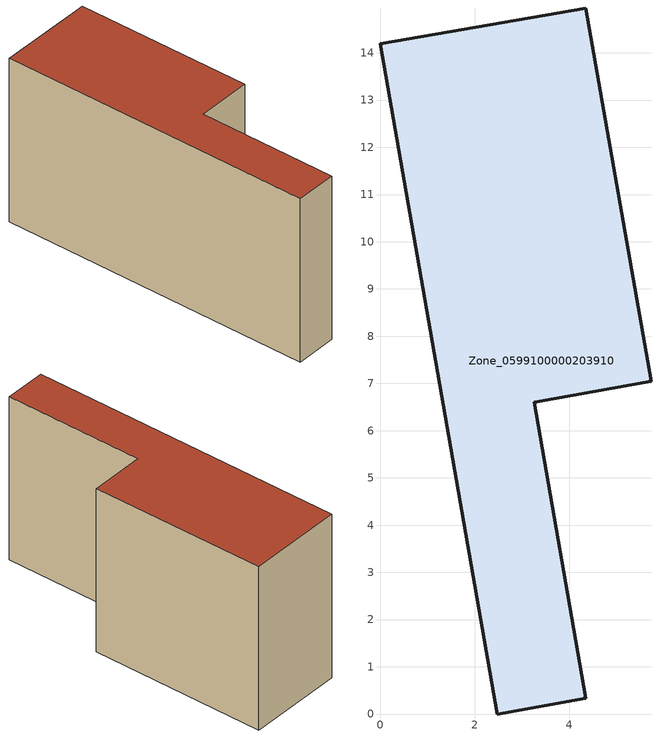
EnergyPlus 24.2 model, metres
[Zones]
Zone_0599100000203910
 floor ground (C_G): 0,14.19 4.35,14.95 5.74,7.04 3.26,6.6 4.35,0.33 2.48,0 z0
 wall outside (C_F): 2.48,0 4.35,0.33 3.26,6.6 5.74,7.04 4.35,14.95 0,14.19 2.48,0 z0:7.7
 roof outside (C_R): 4.35,14.95 0,14.19 2.48,0 4.35,0.33 3.26,6.6 5.74,7.04 z7.7
[BUILDING]
Pand.0599100000203910: North Axis=0; Terrain=City; Loads Convergence Tolerance Value=0.04; Temperature Convergence Tolerance Value=0.4; Solar Distribution=FullExterior; Maximum Number of Warmup Days=25; Minimum Number of Warmup Days=1
[Site:Location]
Rotterdam.The.Hague.AP_ZH_NLD Design_Conditions: Latitude=51.96; Longitude=4.45; Time Zone=1; Elevation=-4.5
[SITE:GROUNDTEMPERATURE:BUILDINGSURFACE]
18, 18, 18, 18, 18, 18, 18, 18, 18, 18, 18, 18
[MATERIAL] Thermal Absorptance=0.9; Solar Absorptance=0.7; Visible Absorptance=0.7
Name | Roughness | Thickness | Conductivity | Density | Specific Heat
G.TI.1946 | MediumSmooth | 0.15 | 1 | 540 | 1210
F.TI.1946 | Rough | 0.3 | 0.857143 | 1920 | 840
R.TI.1946 | MediumRough | 0.2 | 0.1 | 1500 | 1000
[CONSTRUCTION]
C_G: G.TI.1946
C_F: F.TI.1946
C_R: R.TI.1946
[ZONE]
Zone_0599100000203910: Type=1; Multiplier=1; Ceiling Height=Autocalculate; Volume=Autocalculate; Floor Area=autocalculate; Part of Total Floor Area=Yes
[ZONEINFILTRATION:DESIGNFLOWRATE]
Infil_Zone_0599100000203910: Zone or ZoneList or Space or SpaceList=Zone_0599100000203910; Schedule=AlwaysOn; Design Flow Rate Calculation Method=Flow/Area; Flow Rate per Floor Area=0.003; Constant Term Coefficient=1; Temperature Term Coefficient=0; Velocity Term Coefficient=0; Velocity Squared Term Coefficient=0
[HVACTEMPLATE:ZONE:IDEALLOADSAIRSYSTEM]
Zone_0599100000203910: Maximum Heating Supply Air Temperature=50; Minimum Cooling Supply Air Temperature=13; Maximum Heating Supply Air Humidity Ratio=0.0156; Minimum Cooling Supply Air Humidity Ratio=0.0077; Heating Limit=NoLimit; Cooling Limit=NoLimit; Dehumidification Control Type=ConstantSensibleHeatRatio; Cooling Sensible Heat Ratio=0.7; Dehumidification Setpoint=60; Humidification Control Type=None; Humidification Setpoint=30; Outdoor Air Method=None; Outdoor Air Flow Rate per Person=0.00944; Outdoor Air Flow Rate per Zone Floor Area=0; Outdoor Air Flow Rate per Zone=0; Demand Controlled Ventilation Type=None; Outdoor Air Economizer Type=NoEconomizer; Heat Recovery Type=None; Sensible Heat Recovery Effectiveness=0.7; Latent Heat Recovery Effectiveness=0.65
[ZONECONTROL:THERMOSTAT]
ThermostatControl_Zone_0599100000203910: Zone or ZoneList=Zone_0599100000203910; Control Type Schedule=DualSetpointControlType; Control 1=Thermostat_Zone_0599100000203910; Temperature Difference Between Cutout And Setpoint=0
[THERMOSTATSETPOINT:DUALSETPOINT]
Thermostat_Zone_0599100000203910: Heating Setpoint Temperature Schedule=HeatingSetpoint_Zone_0599100000203910; Cooling Setpoint Temperature Schedule=CoolingSetpoint_Zone_0599100000203910
[SCHEDULE:COMPACT]
HeatingSetpoint_Zone_0599100000203910: Through: 12/31, For: AllDays, Until: 24:00, 21
CoolingSetpoint_Zone_0599100000203910: Through: 12/31, For: AllDays, Until: 24:00, 24
DualSetpointControlType: Through: 12/31, For: AllDays, Until: 24:00, 4
AlwaysOn: Through: 12/31, For: AllDays, Until: 24:00, 1
